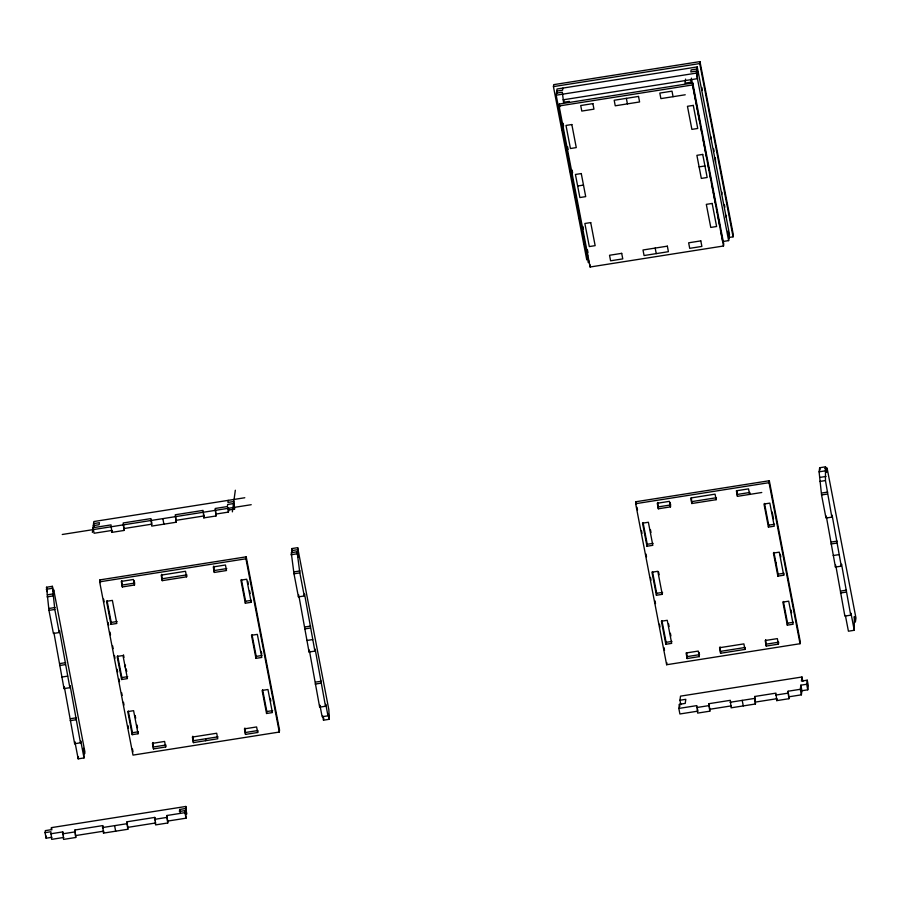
<?xml version="1.0" encoding="UTF-8"?>
<svg xmlns="http://www.w3.org/2000/svg" width="901" height="901" viewBox="0 0 901 901"><rect width="100%" height="100%" fill="white"/><g stroke="black" fill="none" stroke-linecap="round" stroke-linejoin="round"><path stroke-width="1.35" d="M53.936 632.84L64.016 688.601L69.861 687.677L59.522 630.576L59.252 632.536L53.407 633.459L48.969 610.382L46.514 587.238L52.359 586.314L53.418 591.856L53.711 589.772L84.874 751.738L84.593 753.81L83.523 748.28L84.03 757.932L78.184 758.856L74.896 741.782L74.637 743.73L80.471 742.818L80.741 740.859L84.03 757.932M59.252 632.536L54.815 609.459L52.359 586.314M64.016 688.601L64.286 686.641L74.637 743.73M51.954 837.277L46.12 838.2L45.05 832.659L45.332 830.621L51.166 829.708L51.458 827.625L185.82 806.463L186.597 814.076L185.82 806.463M46.12 838.2L46.39 836.162M69.861 687.677L70.132 685.717L80.471 742.818M63.847 837.434L51.672 839.36L50.895 831.747L45.05 832.659M92.375 532.412L93.862 521.533L244.802 497.746M103.119 827.828L102.691 825.609L74.952 829.99L75.74 837.48L63.577 839.394L62.777 831.905L50.602 833.819M99.651 581.832L99.921 579.884L246.21 556.829L279.547 730.103L279.287 732.051L132.999 755.106L99.651 581.832L245.939 558.789L246.21 556.829M78.184 758.856L78.466 756.772M111.825 532.378L112.096 530.419L94.087 533.257L93.017 527.727L111.026 524.889L111.825 532.378L124 530.464L123.414 524.078M75.74 837.48L74.952 829.99M110.969 624.382L106.532 601.316L112.377 600.393L116.815 623.469L110.969 624.382L111.24 622.433L107.061 600.719M134.339 580.852L134.497 585.019L122.322 586.945L121.736 580.559M121.59 679.523L117.141 656.457L122.987 655.534L127.424 678.611L121.59 679.523L121.849 677.575L117.671 655.86M155.422 820.732L154.781 817.41L127.041 821.78L127.829 829.269L103.491 833.11L102.691 825.609M125.205 667.067L125.476 665.118M103.491 833.11L103.761 831.15L76.011 835.52M132.47 732.716L138.303 731.792L138.044 733.752L132.199 734.664L132.47 732.716L128.291 711.002M127.829 829.269L127.041 821.78M162.518 578.701L186.856 574.861L186.586 576.82L162.248 580.649L161.662 574.264M124 530.464L123.2 522.963L150.951 518.593L151.74 526.094L176.089 522.253L175.504 515.868M153.767 746.94L165.93 745.026L165.671 746.985L153.497 748.9L152.911 742.514M185.527 808.535L179.693 809.458L179.412 811.497L185.257 810.573L184.964 812.657L166.955 815.495L167.755 822.985L155.58 824.899L154.781 817.41M215.418 509.583L216.003 515.969L203.829 517.884L203.671 513.716M167.755 822.985L166.955 815.495M214.337 572.45L213.267 566.909L225.441 564.995L226.5 570.524L214.337 572.45L213.751 566.065M193.411 742.615L192.352 737.074L216.691 733.245L217.749 738.775L193.411 742.615L192.825 736.23M228.223 500.359L227.942 502.443L233.787 501.519L234.564 509.088L228.73 510.011L228.437 512.095L216.274 514.009M168.025 821.025L186.034 818.187L185.257 810.573M232.368 511.858L235.33 490.234M205.586 740.701L205.856 738.741M245.601 601.26L251.447 600.348L251.176 602.296L245.331 603.22L245.601 601.26L241.423 579.546M245.77 732.445L257.945 730.531L257.675 732.49L245.5 734.405L244.914 728.019M255.952 658.361L251.503 635.284L257.348 634.372L261.786 657.437L255.952 658.361L256.211 656.401L252.032 634.687M266.561 713.502L262.112 690.425L267.957 689.513L272.395 712.578L266.561 713.502L266.831 711.542L262.642 689.828M298.963 596.259L309.043 652.009L314.888 651.096L304.538 593.996L304.279 595.955L298.434 596.879L293.996 573.802L291.26 552.696L297.105 551.772L298.163 557.314L297.668 547.662L291.823 548.574L291.969 552.876M304.279 595.955L299.83 572.878L297.105 551.772M298.434 596.879L298.704 594.919M309.043 652.009L309.313 650.06L319.652 707.15L325.498 706.238L325.768 704.278L327.987 715.811L322.141 716.734L319.923 705.201L319.652 707.15M314.888 651.096L315.159 649.137L325.498 706.238M297.668 547.662L328.831 709.616L329.338 719.268L323.493 720.192L323.774 718.153M327.987 715.811L328.268 713.738L329.338 719.268M587.047 257.911L586.776 259.871L553.439 86.609L553.698 84.649L699.987 61.606L733.335 234.868L733.065 236.828L728.932 237.481M588.702 260.626L588.421 262.698L556.187 95.202L557.032 89.008L697.239 66.922L729.472 234.418L728.616 240.612L722.782 241.536L722.14 238.213M559.104 105.969L559.375 104.009L692.768 82.993L723.751 244.036L723.492 245.996L590.099 267L559.104 105.969L692.497 84.953L692.768 82.993M562.877 88.095L562.596 90.168L556.75 91.091L557.178 93.31M563.913 99.583L563.542 102.297L569.376 101.385M587.351 257.168L587.643 255.084M590.099 267L590.369 265.052M685.56 79.085L684.997 83.162L690.842 82.25L691.394 78.173M635.655 503.693L635.915 501.733L769.308 480.729L800.291 641.76L800.032 643.719L666.639 664.735L635.655 503.693L769.037 482.677L769.308 480.729M728.616 240.612L696.383 73.116L697.239 66.922M698.298 72.463L698.016 74.535L696.946 69.005L691.112 69.918L690.83 71.956L696.676 71.044L697.453 78.657L563.091 99.82M733.065 236.828L699.728 63.566L699.987 61.606M646.974 546.243L642.537 523.177L648.371 522.253L652.82 545.319L646.974 546.243L647.245 544.283L643.066 522.569M670.333 502.713L670.49 506.88L658.327 508.795L657.741 502.409M711.137 139.137L711.396 137.177M715.574 162.203L715.349 157.686M656.671 593.308L662.517 592.396L662.246 594.345L656.412 595.268L656.671 593.308L652.493 571.594M721.746 194.278L722.016 192.318M665.839 644.294L661.402 621.228L667.247 620.305L671.684 643.37L665.839 644.294L666.109 642.334L661.931 620.62M726.183 217.344L726.454 215.395M666.639 664.735L666.909 662.776M692.058 501.564L716.408 497.735L716.137 499.695L691.799 503.524L691.427 498.242M697.487 708.918L697.915 711.137L679.895 713.975L678.836 708.434L679.399 704.323L685.233 703.399L685.796 699.322L679.951 700.246L680.807 704.672M679.951 700.246L680.514 696.135L801.98 677L802.836 681.426M699.153 652.448L699.311 656.615L687.136 658.53L686.765 653.248M801.98 677L801.417 681.111L807.251 680.187L806.699 684.264L800.854 685.188L800.291 689.299L788.127 691.225L788.916 698.714L776.752 700.629L775.952 693.139L754.655 696.496L755.455 703.985L731.105 707.826L730.317 700.325L709.019 703.681L709.808 711.182L697.644 713.096L696.845 705.607L678.836 708.434M709.808 711.182L709.019 703.681M761.773 492.498L737.435 496.338L737.063 491.056M720.879 651.299L745.217 647.47L744.947 649.418L720.609 653.259L720.023 646.873M768.429 527.108L763.992 504.042L769.837 503.118L774.274 526.184L768.429 527.108L768.699 525.148L764.521 503.434M755.455 703.985L754.655 696.496M775.648 564.6L775.919 562.641M766.514 644.114L778.689 642.199L778.419 644.147L766.244 646.073L765.659 639.687M778.137 574.174L783.983 573.261L783.712 575.21L777.867 576.133L778.137 574.174L773.948 552.392M776.752 700.629L777.022 698.68L755.714 702.037M787.305 625.159L782.868 602.093L788.702 601.17L793.15 624.235L787.305 625.159L787.575 623.199L783.397 601.485M788.916 698.714L788.127 691.225M826.262 516.082L835.43 567.067L841.275 566.143L832.107 515.158L831.837 517.118L826.003 518.041L821.554 494.964L819.099 471.82L819.662 467.743L825.507 466.831L826.566 472.361L827.129 468.25L824.798 468.621M831.837 517.118L825.451 480.56L825.507 466.831M789.186 696.755L801.361 694.84L801.924 690.729L800.854 685.188M801.924 690.729L807.758 689.806L808.321 685.729L807.251 680.187M835.43 567.067L835.7 565.107M841.275 566.143L841.545 564.184L850.713 615.169L844.868 616.093L835.959 566.47M850.713 615.169L850.983 613.221L854.261 630.283L848.427 631.207L845.386 615.451M854.261 630.283L854.317 616.554L855.387 622.095L855.95 617.985L827.129 468.25M553.439 86.609L699.728 63.566M556.469 93.13L562.314 92.206L563.621 102.568M556.187 95.202L696.383 73.116M685.233 94.774L660.895 98.614L659.825 93.073L672 91.159L673.058 96.689M577.642 186.011L583.488 185.088M699.108 166.876L704.954 165.953M93.299 525.643L99.144 524.72L99.425 522.681L93.58 523.605L94.222 526.927M62.259 534.484L251.221 504.706M124.259 528.504L152.01 524.134M176.348 520.294L204.099 515.924M46.233 589.277L52.078 588.353M291.541 550.657L297.386 549.734M290.978 554.768L296.812 553.856M819.099 471.82L824.944 470.908M47.303 594.818L53.148 593.894M47.021 596.89L52.855 595.966M122.592 584.986L134.767 583.071M214.607 570.491L226.77 568.576M820.169 477.361L826.014 476.438M658.597 506.846L670.761 504.92M737.705 494.379L749.869 492.464L749.598 494.424L748.54 488.883L736.365 490.797L737.435 496.338M819.606 481.472L825.451 480.56M49.24 608.423L55.074 607.511M48.969 610.382L54.815 609.459M294.267 571.842L300.101 570.93M293.996 573.802L299.83 572.878M821.825 493.016L827.67 492.092M821.554 494.964L827.4 494.052M111.24 622.433L117.085 621.51M647.245 544.283L653.079 543.371M768.699 525.148L774.545 524.236M59.849 663.564L65.694 662.652M831.263 542.042L837.108 541.118M59.579 665.524L65.424 664.6M304.876 626.983L310.71 626.071M830.992 543.99L836.838 543.078M304.606 628.943L310.451 628.02M61.797 677.056L67.643 676.144M833.211 555.534L839.056 554.611M306.824 640.476L312.67 639.564M121.849 677.575L127.694 676.651M256.211 656.401L262.056 655.477M840.701 591.067L846.535 590.144M840.43 593.016L846.276 592.103M70.458 718.705L76.303 717.793M70.188 720.665L76.033 719.741M315.485 682.125L321.33 681.212M315.215 684.084L321.06 683.161M666.109 642.334L671.955 641.422M787.575 623.199L793.409 622.287M266.831 711.542L272.665 710.619M687.407 656.57L699.581 654.655M193.681 740.656L218.019 736.827M696.574 707.555L708.749 705.641M730.047 702.284L754.385 698.455M775.682 695.099L787.857 693.173M710.078 709.222L731.375 705.866M62.507 833.864L74.682 831.938M102.432 827.568L126.771 823.739M154.521 819.369L166.685 817.444M128.1 827.321L155.85 822.94M819.662 467.743L820.09 469.962M701.834 87.465L702.352 90.179M713.615 148.721L714.11 151.278M724.359 204.538L724.888 207.253M729.179 236.501L728.121 230.96L728.909 238.54M691.608 79.277L695.572 100.157M696.101 102.905L697.419 109.764M697.948 112.501L700.066 123.482M700.584 126.23L701.913 133.089M703.231 139.948L704.548 146.807M705.078 149.555L706.395 156.414M707.713 163.272L709.042 170.131M709.571 172.879L710.889 179.738M712.207 186.597L712.736 189.345M713.265 192.093L715.371 203.063M716.7 209.933L717.23 212.67M717.748 215.418L719.865 226.399M721.183 233.258L721.712 235.994M692.497 84.953L723.492 245.996M769.037 482.677L800.032 643.719M806.699 684.264L807.758 689.806M772.191 512.016L773.497 518.807M780.322 554.261L780.84 556.976M791.067 610.067L791.585 612.781M783.712 575.21L779.275 552.144L773.43 553.068L777.867 576.133M800.291 689.299L801.361 694.84M778.419 644.147L777.349 638.618L765.186 640.532L766.244 646.073M716.137 499.695L715.067 494.153L690.729 497.994L691.799 503.524M744.947 649.418L743.888 643.888L719.55 647.718L720.609 653.259M626.353 98.344L627.423 103.885M655.173 248.079L656.243 253.62M742.21 700.37L743.28 705.9M670.49 506.88L669.432 501.339L657.257 503.265L658.327 508.795M699.311 656.615L698.241 651.074L686.078 652.988L687.136 658.53M650.477 529.799L650.995 532.514M658.597 572.034L659.127 574.748M668.553 623.774L669.083 626.488M670.389 633.279L670.907 635.993M662.246 594.345L657.809 571.279L651.964 572.203L656.412 595.268M679.399 704.323L679.827 706.542M559.375 104.009L559.904 106.768M563.08 123.279L563.609 126.039M567.585 146.683L568.114 149.431M572.09 170.075L572.619 172.834M582.947 226.511L583.476 229.259M587.452 249.904L587.981 252.663M635.915 501.733L636.444 504.492M636.973 507.24L637.503 510M641.478 530.644L642.008 533.392M645.983 554.036L646.513 556.795M650.488 577.44L651.018 580.188M654.993 600.843L655.523 603.591M659.498 624.235L660.028 626.995M663.992 647.639L664.521 650.387M557.674 105.282L558.203 108.03M562.168 128.652L562.697 131.4M565.873 147.91L566.402 150.658M570.378 171.28L570.907 174.028M574.872 194.661L575.401 197.409M579.377 218.042L579.906 220.79M583.871 241.412L584.4 244.16M291.823 548.574L292.352 551.322M322.648 715.766L323.493 720.192M245.939 558.789L279.287 732.051M234.564 509.088L233.505 503.558L227.66 504.481L227.379 506.553L215.204 508.468L216.003 515.969M247.786 581.336L248.304 584.051M249.611 590.842L250.14 593.556M261.267 651.412L261.797 654.126M270.311 698.41L270.841 701.124M251.176 602.296L246.739 579.23L240.894 580.143L245.331 603.22M228.302 507.804L228.73 510.011M227.593 507.657L228.437 512.095M257.675 732.49L256.605 726.949L244.441 728.875L245.5 734.405M203.829 517.884L203.04 510.394L175.29 514.764L176.089 522.253M186.586 576.82L185.516 571.279L161.178 575.12L162.248 580.649M162.844 518.638L163.914 524.168M151.368 520.812L151.796 523.03M184.964 812.657L186.034 818.187M179.693 809.458L180.324 812.781M134.497 585.019L133.427 579.489L121.263 581.404L122.322 586.945M165.671 746.985L164.601 741.444L152.427 743.37L153.497 748.9M123.505 654.858L124 657.426M126.219 668.959L126.714 671.527M135.173 715.507L135.691 718.221M136.997 725.001L137.526 727.715M138.044 733.752L133.596 710.675L127.762 711.599L132.199 734.664M99.921 579.884L100.45 582.632M103.626 599.131L104.156 601.879M108.12 622.512L108.649 625.26M109.978 632.13L110.508 634.89M112.625 645.882L113.154 648.641M114.472 655.511L115.001 658.259M117.119 669.263L117.648 672.011M118.977 678.892L119.506 681.64M121.624 692.644L122.153 695.392M123.471 702.262L124 705.021M127.976 725.643L128.505 728.391M132.47 749.024L132.999 751.772M114.596 825.654L115.666 831.195M46.514 587.238L47.37 591.664M62.777 831.905L63.419 835.227M51.458 827.625L51.886 829.844M592.892 103.615L580.717 105.53L581.787 111.071L593.95 109.156L592.892 103.615M638.527 96.43L614.189 100.259L615.248 105.8L639.597 101.959L638.527 96.43M571.831 124.529L565.997 125.442L570.434 148.519L576.268 147.595L571.831 124.529M693.297 105.394L687.452 106.307L691.889 129.384L697.734 128.46L693.297 105.394M581.269 173.555L575.424 174.467L579.872 197.544L585.706 196.621L581.269 173.555M702.724 154.42L696.89 155.332L701.327 178.409L707.172 177.486L702.724 154.42M590.707 222.581L584.862 223.493L589.299 246.57L595.144 245.646L590.707 222.581M712.162 203.446L706.316 204.358L710.765 227.435L716.599 226.511L712.162 203.446M621.701 253.35L609.538 255.265L610.596 260.806L622.771 258.891L621.701 253.35M667.348 246.164L642.999 249.994L644.069 255.535L668.407 251.694L667.348 246.164M700.809 240.882L688.646 242.808L689.704 248.338L701.879 246.424L700.809 240.882"/></g></svg>
